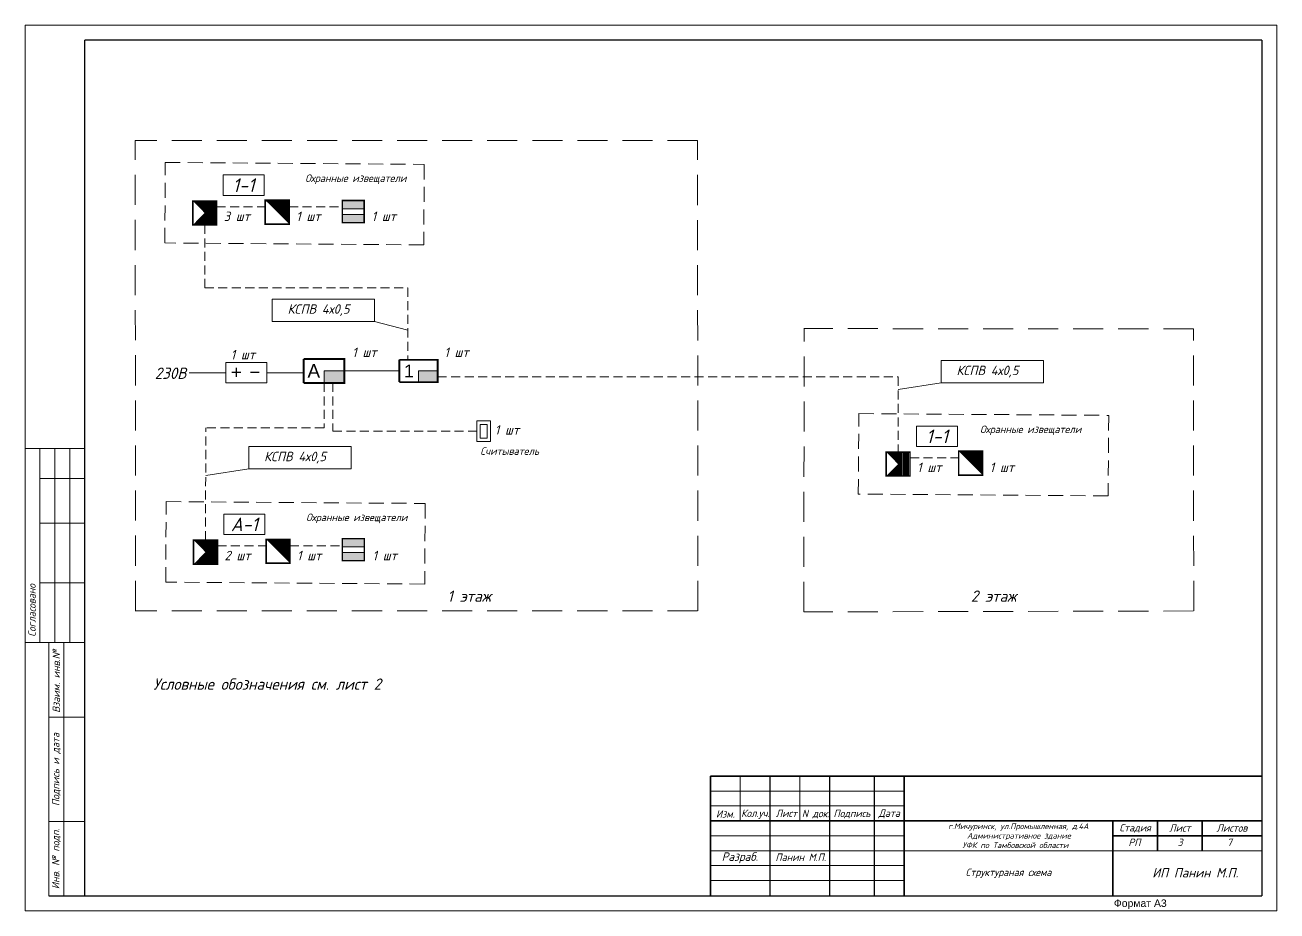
# Model space of a CAD drawing. Header units: inches. Extents: x 859 to 2323, y 393 to 1753.
# Drawn here: x 2184.2 to 2316.5, y 1393.5 to 1487 of the extents above; entities that cross this region are included whole.
import ezdxf

# ---------------------------------------------------------------- set-up
doc = ezdxf.new("R2010")
doc.units = ezdxf.units.IN
doc.header["$MEASUREMENT"] = 0
doc.linetypes.add('HIDDEN2', pattern=[4.7625, 3.175, -1.5875])
doc.linetypes.add('НЕВИДИМАЯ', pattern=[9.525, 6.35, -3.175])
doc.layers.get('0').transparency = 0.7
doc.layers.add('DESC', color=7, linetype='Continuous')
doc.styles.get("Standard").update_dxf_attribs({"font": 'GOST_Common Italic_0.ttf'})

# ---------------------------------------------------------------- blocks, each defined once
blk = doc.blocks.new('Объем')
at = {"const_width": 0.2}
blk.add_lwpolyline([(0, 0), (0, 3), (3, 3), (3, 0)], close=True, dxfattribs=at)
for points in [[(0.21, 2.94), (0.21, 0.09)], [(0.41, 2.94), (0.41, 0.09)], [(0.61, 2.94), (0.61, 0.09)], [(0.8, 2.94), (0.8, 0.09)], [(1.01, 2.94), (1.01, 0.09)], [(1.21, 2.94), (1.21, 0.09)], [(1.39, 1.52), (2.81, 2.97)], [(1.39, 2.94), (1.39, 0.09)], [(1.39, 1.48), (2.82, 0.03)], [(1.56, 2.93), (1.56, 1.76)], [(1.76, 2.94), (1.76, 1.94)], [(1.94, 2.95), (1.94, 2.15)], [(2.13, 2.93), (2.13, 2.33)], [(2.3, 2.93), (2.3, 2.52)], [(2.49, 2.94), (2.49, 2.7)], [(1.56, 0.09), (1.56, 1.25)], [(1.74, 0.06), (1.74, 1.05)], [(1.94, 0.06), (1.94, 0.87)], [(2.13, 0.05), (2.13, 0.66)], [(2.31, 0.06), (2.31, 0.48)], [(2.49, 0.07), (2.49, 0.29)]]:
    blk.add_lwpolyline(points, dxfattribs=at)
blk = doc.blocks.new('Звуковой')
blk.add_lwpolyline([(0.1, 2.9, 0, 4, 0), (1.5, 1.51, 4, 4, 0)], format="xyseb")
at = {"const_width": 0.2}
blk.add_lwpolyline([(0, 0), (0, 3), (3, 3), (3, 0)], close=True, dxfattribs=at)

msp = doc.modelspace()

# ---------------------------------------------------------------- hatches: boundary and pattern name
at = {"layer": 'DESC', "lineweight": 15}
h = msp.add_hatch(color=0, dxfattribs=at)
h.dxf.hatch_style = 1
h.paths.add_polyline_path([(2217.75, 1467.02), (2217.75, 1466.16), (2220.07, 1466.16), (2220.07, 1467.02)])
h.paths.add_polyline_path([(2220.07, 1467.62), (2220.07, 1468.49), (2217.75, 1468.49), (2217.75, 1467.62)])
at = {"layer": 'DESC'}
for points in [[(2215.82, 1450.49), (2215.82, 1449.23), (2217.98, 1449.23), (2217.98, 1450.49)], [(2225.81, 1450.49), (2225.81, 1449.31), (2227.83, 1449.31), (2227.83, 1450.49)]]:
    msp.add_hatch(color=0, dxfattribs=at).paths.add_polyline_path(points)
at = {"layer": 'DESC', "lineweight": 15}
h = msp.add_hatch(color=0, dxfattribs=at)
h.dxf.hatch_style = 1
h.paths.add_polyline_path([(2217.75, 1431.32), (2217.75, 1430.46), (2220.08, 1430.46), (2220.08, 1431.32)])
h.paths.add_polyline_path([(2220.08, 1431.92), (2220.08, 1432.79), (2217.75, 1432.79), (2217.75, 1431.92)])

# ---------------------------------------------------------------- linework, layer by layer
at = {"layer": 'DESC', "color": 7, "lineweight": 15}
for p, q in [((2184.23, 1393.47), (2184.23, 1487.02)), ((2184.23, 1487.02), (2316.53, 1487.02)), ((2316.53, 1487.02), (2316.53, 1393.47)), ((2259.81, 1407.7), (2259.81, 1402.98)), ((2266.11, 1407.7), (2266.11, 1402.98)), ((2256.66, 1406.13), (2277.13, 1406.13)), ((2256.66, 1404.55), (2277.13, 1404.55)), ((2256.66, 1401.4), (2277.13, 1401.4)), ((2256.66, 1399.83), (2277.13, 1399.83)), ((2277.13, 1399.83), (2314.93, 1399.83)), ((2256.66, 1398.25), (2277.13, 1398.25)), ((2256.66, 1396.68), (2277.13, 1396.68)), ((2316.53, 1393.47), (2184.23, 1393.47))]:
    msp.add_line(p, q, dxfattribs=at)
at = {"layer": 'DESC', "color": 0, "linetype": 'HIDDEN2', "lineweight": 15}
for p, q in [((2255.3, 1474.83), (2195.87, 1474.84)), ((2195.9, 1425.16), (2195.87, 1474.83)), ((2255.32, 1425.15), (2255.3, 1474.82)), ((2307.7, 1454.95), (2266.51, 1454.96)), ((2266.54, 1425.04), (2266.55, 1454.96)), ((2307.73, 1425.15), (2307.7, 1454.95)), ((2255.29, 1425.15), (2195.86, 1425.16)), ((2307.7, 1425.15), (2266.54, 1425.04))]:
    msp.add_line(p, q, dxfattribs=at)
at = {"layer": 'DESC', "color": 0, "linetype": 'HIDDEN2', "lineweight": 15, "ltscale": 0.3}
for p, q in [((2204.46, 1467.83), (2209.61, 1467.83)), ((2212.13, 1467.83), (2217.58, 1467.83)), ((2203.21, 1465.92), (2203.22, 1459.28)), ((2203.22, 1459.28), (2224.67, 1459.28)), ((2224.67, 1459.28), (2224.67, 1451.67)), ((2215.82, 1449.23), (2215.82, 1444.47)), ((2216.76, 1449.23), (2216.76, 1444.13)), ((2227.83, 1449.87), (2276.49, 1449.87)), ((2276.49, 1449.87), (2276.49, 1441.92)), ((2203.3, 1432.62), (2203.33, 1444.5)), ((2215.82, 1444.47), (2203.33, 1444.47)), ((2216.76, 1444.13), (2231.97, 1444.13)), ((2277.75, 1441.31), (2282.89, 1441.31)), ((2204.56, 1432.01), (2209.7, 1432.01)), ((2212.22, 1432.01), (2217.68, 1432.01))]:
    msp.add_line(p, q, dxfattribs=at)
at = {"layer": 'DESC', "color": 0, "lineweight": 15}
for p, q in [((2221.15, 1455.71), (2224.67, 1454.79)), ((2201.57, 1450.31), (2205.45, 1450.31)), ((2209.77, 1450.31), (2213.66, 1450.31)), ((2217.98, 1450.49), (2223.79, 1450.49)), ((2217.98, 1450.14), (2217.98, 1450.14)), ((2281.05, 1449.24), (2276.49, 1448.55)), ((2207.87, 1440.15), (2203.32, 1439.46))]:
    msp.add_line(p, q, dxfattribs=at)
at = {"layer": 'DESC', "lineweight": 15}
for p, q in [((2190.53, 1442.29), (2184.23, 1442.29)), ((2185.8, 1442.29), (2185.8, 1421.82)), ((2187.38, 1442.29), (2187.38, 1421.82)), ((2188.95, 1442.29), (2188.95, 1421.82)), ((2190.53, 1439.14), (2185.8, 1439.14)), ((2190.53, 1434.42), (2185.8, 1434.42)), ((2190.53, 1428.12), (2185.8, 1428.12)), ((2190.53, 1421.82), (2184.23, 1421.82)), ((2186.75, 1421.82), (2186.75, 1395.04)), ((2186.75, 1421.82), (2190.53, 1421.82)), ((2188.32, 1421.82), (2188.32, 1395.04)), ((2186.75, 1413.94), (2190.53, 1413.94)), ((2186.75, 1402.92), (2190.53, 1402.92))]:
    msp.add_line(p, q, dxfattribs=at)
at = {"layer": 'DESC', "color": 7, "lineweight": 15, "const_width": 0.158}
for points in [[(2190.53, 1485.45), (2190.53, 1395.04), (2314.95, 1395.04)], [(2314.95, 1485.45), (2190.53, 1485.45)], [(2314.95, 1395.04), (2314.95, 1485.45)], [(2256.66, 1407.7), (2256.66, 1395.1)], [(2256.66, 1407.7), (2314.93, 1407.7)], [(2262.96, 1407.7), (2262.96, 1395.04)], [(2269.26, 1407.7), (2269.26, 1395.1)], [(2273.98, 1407.7), (2273.98, 1395.1)], [(2277.13, 1407.7), (2277.13, 1395.1)], [(2256.66, 1402.98), (2314.93, 1402.98)], [(2299.18, 1395.04), (2299.18, 1402.98)], [(2303.91, 1399.83), (2303.91, 1402.98)], [(2308.63, 1399.83), (2308.63, 1402.98)], [(2299.18, 1401.4), (2314.93, 1401.4)]]:
    msp.add_lwpolyline(points, dxfattribs=at)
at = {"layer": 'DESC', "color": 0, "linetype": 'HIDDEN2', "lineweight": 15, "ltscale": 0.5}
for points in [[(2199.05, 1472.51), (2226.42, 1472.31), (2226.36, 1463.81), (2198.99, 1464.01)], [(2272.34, 1445.99), (2298.75, 1445.8), (2298.69, 1437.3), (2272.28, 1437.49)], [(2199.14, 1436.69), (2226.51, 1436.5), (2226.46, 1427.99), (2199.09, 1428.19)]]:
    msp.add_lwpolyline(points, close=True, dxfattribs=at)
at = {"layer": 'DESC', "color": 0, "lineweight": 15}
for points in [[(2205.16, 1471.19), (2209.48, 1471.19), (2209.48, 1469.03), (2205.16, 1469.03), (2205.16, 1471.19)], [(2217.98, 1450.49), (2215.82, 1450.49)], [(2215.82, 1450.49), (2215.82, 1449.23)], [(2227.83, 1450.49), (2225.81, 1450.49)], [(2225.81, 1450.49), (2225.81, 1449.31)], [(2215.82, 1449.23), (2215.82, 1449.23)], [(2225.81, 1449.31), (2225.81, 1449.31)], [(2231.97, 1445.21), (2233.41, 1445.21), (2233.41, 1443.05), (2231.97, 1443.05), (2231.97, 1445.21)], [(2232.34, 1444.85), (2233.06, 1444.85), (2233.06, 1443.41), (2232.34, 1443.41), (2232.34, 1444.85)], [(2278.45, 1444.67), (2282.77, 1444.67), (2282.77, 1442.51), (2278.45, 1442.51), (2278.45, 1444.67)], [(2205.25, 1435.37), (2209.57, 1435.37), (2209.57, 1433.21), (2205.25, 1433.21), (2205.25, 1435.37)]]:
    msp.add_lwpolyline(points, dxfattribs=at)
for points, const_width in [([(2217.75, 1468.49), (2220.07, 1468.49), (2220.07, 1466.16), (2217.75, 1466.16), (2217.75, 1468.49)], 0.155), ([(2213.66, 1451.75), (2213.66, 1449.23)], 0.216), ([(2213.66, 1451.75), (2217.98, 1451.75), (2217.98, 1449.23), (2213.66, 1449.23)], 0.216), ([(2223.79, 1451.67), (2223.79, 1449.31)], 0.202), ([(2223.79, 1451.67), (2227.83, 1451.67), (2227.83, 1449.31), (2223.79, 1449.31)], 0.202), ([(2217.75, 1432.79), (2220.08, 1432.79), (2220.08, 1430.46), (2217.75, 1430.46), (2217.75, 1432.79)], 0.155)]:
    msp.add_lwpolyline(points, dxfattribs=dict(at, const_width=const_width))
for points in [[(2217.75, 1468.49), (2220.07, 1468.49), (2220.07, 1467.62), (2217.75, 1467.62)], [(2220.07, 1466.16), (2217.75, 1466.16), (2217.75, 1467.02), (2220.07, 1467.02)], [(2210.35, 1458.08), (2221.15, 1458.08), (2221.15, 1455.71), (2210.35, 1455.71)], [(2205.45, 1449.23), (2209.77, 1449.23), (2209.77, 1451.39), (2205.45, 1451.39)], [(2281.05, 1451.6), (2291.85, 1451.6), (2291.85, 1449.24), (2281.05, 1449.24)], [(2207.87, 1442.51), (2218.68, 1442.51), (2218.68, 1440.15), (2207.87, 1440.15)], [(2217.75, 1432.79), (2220.08, 1432.79), (2220.08, 1431.92), (2217.75, 1431.92)], [(2220.08, 1430.46), (2217.75, 1430.46), (2217.75, 1431.32), (2220.08, 1431.32)]]:
    msp.add_lwpolyline(points, close=True, dxfattribs=at)
at = {"layer": 'DESC', "color": 0, "linetype": 'НЕВИДИМАЯ', "lineweight": 15, "const_width": 0.144}
for points in [[(2206.06, 1450.34), (2207.04, 1450.34)], [(2206.54, 1450.85), (2206.54, 1449.87)], [(2208.02, 1450.34), (2209, 1450.34)]]:
    msp.add_lwpolyline(points, dxfattribs=at)
at = {"layer": 'DESC', "lineweight": 15, "const_width": 0.158}
msp.add_lwpolyline([(2186.75, 1395.04), (2190.53, 1395.04)], dxfattribs=at)

# ---------------------------------------------------------------- block references
at = {"layer": 'DESC', "color": 0}
for name, p, xscale, yscale, zscale, rotation in [('Звуковой', (2209.61, 1468.52), 0.8399951999999031, 0.8399951999999031, 0.8399951999999031, 270), ('Объем', (2204.47, 1465.92), -0.8399520000001002, 0.8399520000000122, 0.8399520000000001, 0.05815664228504325), ('Звуковой', (2282.89, 1442.01), 0.8399951999999031, 0.8399951999999031, 0.8399951999999031, 270), ('Объем', (2277.75, 1439.4), -0.8399520000000998, 0.8399520000000122, 0.8399520000000001, 0.05815664228504325), ('Звуковой', (2209.7, 1432.71), 0.8399951999999031, 0.8399951999999031, 0.8399951999999031, 270), ('Объем', (2204.56, 1430.1), -0.8399520000001003, 0.8399520000000122, 0.8399520000000001, 0.05815664228504325)]:
    msp.add_blockref(name, p, dxfattribs=dict(at, xscale=xscale, yscale=yscale, zscale=zscale, rotation=rotation))

# ---------------------------------------------------------------- texts
at = {"layer": 'DESC', "color": 7}
for s, p in [('Кол.уч.', (2259.9, 1403.39)), ('Лист', (2263.55, 1403.38)), ('N док.', (2266.32, 1403.36)), ('РП', (2300.83, 1400.32)), ('3', (2306.03, 1400.32)), ('7', (2311.25, 1400.32))]:
    msp.add_text(s, height=0.787, dxfattribs=at).set_placement(p)
at = {"layer": 'DESC', "color": 0, "attachment_point": 1}
for s, width, heights, insert, char_height in [('\\pt2.4;Охранные извещатели', 15.8242, [1.22], (2213.83, 1471.25), 0.8), ('3 шт ', 6.4521, [0], (2205.22, 1467.32), 1), ('1 шт ', 6.4521, [0], (2212.88, 1467.32), 1), ('1 шт ', 6.4521, [0], (2220.85, 1467.32), 1), ('КСПВ 4х0,5 ', 9.1713, [1.06], (2211.97, 1457.53), 1), ('1 шт ', 6.4521, [0], (2205.96, 1452.72), 1), ('1 шт ', 6.4521, [0], (2218.8, 1452.96), 1), ('1 шт ', 6.4521, [0], (2228.53, 1452.96), 1), ('230В', 0.7525, [0], (2197.94, 1450.85), 1.2), ('КСПВ 4х0,5 ', 9.1713, [1.06], (2282.66, 1451.05), 1), ('1 шт ', 6.4521, [0], (2233.87, 1444.77), 1), ('\\pt2.4;Охранные извещатели', 15.8242, [1.22], (2285.15, 1444.73), 0.8), ('Считыватель', 15.8242, [1.22], (2232.34, 1442.43), 0.8), ('КСПВ 4х0,5 ', 9.1713, [1.06], (2209.49, 1441.96), 1), ('1 шт ', 6.4521, [0], (2278.5, 1440.81), 1), ('1 шт ', 6.4521, [0], (2286.17, 1440.81), 1), ('\\pt2.4;Охранные извещатели', 15.8242, [1.22], (2213.93, 1435.43), 0.8), ('2 шт ', 6.4521, [0], (2205.31, 1431.5), 1), ('1 шт ', 6.4521, [0], (2212.97, 1431.5), 1), ('1 шт ', 6.4521, [0], (2220.95, 1431.5), 1), ('Условные обозначения см. лист 2', 37.2731, [2.89], (2197.78, 1418.02), 1.2)]:
    msp.add_mtext_dynamic_manual_height_columns(s, width=width, gutter_width=1, heights=heights, dxfattribs=dict(at, insert=insert, char_height=char_height))
at = {"layer": 'DESC', "color": 0, "attachment_point": 5}
for s, insert, char_height, width in [('1-1', (2207.32, 1470.11), 1.44, 4.32), ('{\\fArial|b0|i0|c204|p34;A}', (2214.74, 1450.49), 1.44, 2.16), ('{\\fArial|b0|i0|c204|p34;1}', (2224.8, 1450.49), 1.347, 2.0205), ('1-1', (2280.61, 1443.59), 1.44, 4.32), ('A-1', (2207.41, 1434.29), 1.44, 4.32), ('Стадия', (2301.54, 1402.19), 0.787, 4.725), ('Лист', (2306.27, 1402.23), 0.787, 5.67), ('Листов', (2311.77, 1402.23), 0.787, 5.3325)]:
    msp.add_mtext(s, dxfattribs=dict(at, insert=insert, char_height=char_height, width=width))
at = {"layer": 'DESC', "char_height": 0.7875, "attachment_point": 1, "rotation": 90}
for s, insert, width in [('Cогласовано', (2184.56, 1422.4), 9.4622), ('Взаим. инв.№', (2187.13, 1414.39), 14.4387), ('Подпись и дата', (2187.07, 1404.54), 11.3549), ('Инв. № подп.', (2187.07, 1395.77), 13.2391)]:
    msp.add_mtext(s, dxfattribs=dict(at, insert=insert, width=width))
at = {"layer": 'DESC', "color": 0, "linetype": 'HIDDEN2', "ltscale": 0.3, "char_height": 1.2, "attachment_point": 1}
for s, insert in [('1 этаж', (2228.86, 1427.31)), ('2 этаж', (2284.18, 1427.31))]:
    msp.add_mtext_dynamic_manual_height_columns(s, width=37.2731, gutter_width=1, heights=[2.89], dxfattribs=dict(at, insert=insert))
at = {"layer": 'DESC', "attachment_point": 5}
for s, insert, char_height, width in [('Изм.', (2258.23, 1403.71), 0.787, 3.15), ('Подпись', (2271.61, 1403.71), 0.787, 4.725), ('Дата', (2275.55, 1403.71), 0.787, 3.15), ('Структураная схема', (2288.16, 1397.44), 0.7875, 22.05)]:
    msp.add_mtext(s, dxfattribs=dict(at, insert=insert, char_height=char_height, width=width))
at = {"layer": 'DESC', "color": 0, "lineweight": 15, "attachment_point": 1}
for s, width, heights, insert, char_height in [('\\pi22.78276;г.Мичуринск, ул.Промышленная, д.4А\\P\\pi24.36617; Административное здание \\P\\pi24.27003;УФК по Тамбовской области', 59.1919, [0], (2259, 1402.71), 0.6), ('\\pi4.80835;ИП Панин М.П.', 17.9743, [1.74], (2298.54, 1398), 1)]:
    msp.add_mtext_dynamic_manual_height_columns(s, width=width, gutter_width=1, heights=heights, dxfattribs=dict(at, insert=insert, char_height=char_height))
at = {"layer": 'DESC', "color": 0, "lineweight": 15, "insert": (2259.77, 1399.08), "char_height": 0.9, "width": 7.0924, "attachment_point": 5}
msp.add_mtext('Разраб.', dxfattribs=at)
at = {"layer": 'DESC', "lineweight": 15, "insert": (2266.2, 1399.14), "char_height": 0.787, "width": 6.3, "attachment_point": 5}
msp.add_mtext('Панин М.П.', dxfattribs=at)
at = {"layer": 'DESC', "linetype": 'НЕВИДИМАЯ', "insert": (2299.29, 1394.68), "char_height": 0.7875, "width": 9.1777, "attachment_point": 1}
msp.add_mtext('{\\fArial|b0|i0|c204|p34;Формат А3}', dxfattribs=at)

doc.saveas('drawing.dxf')
